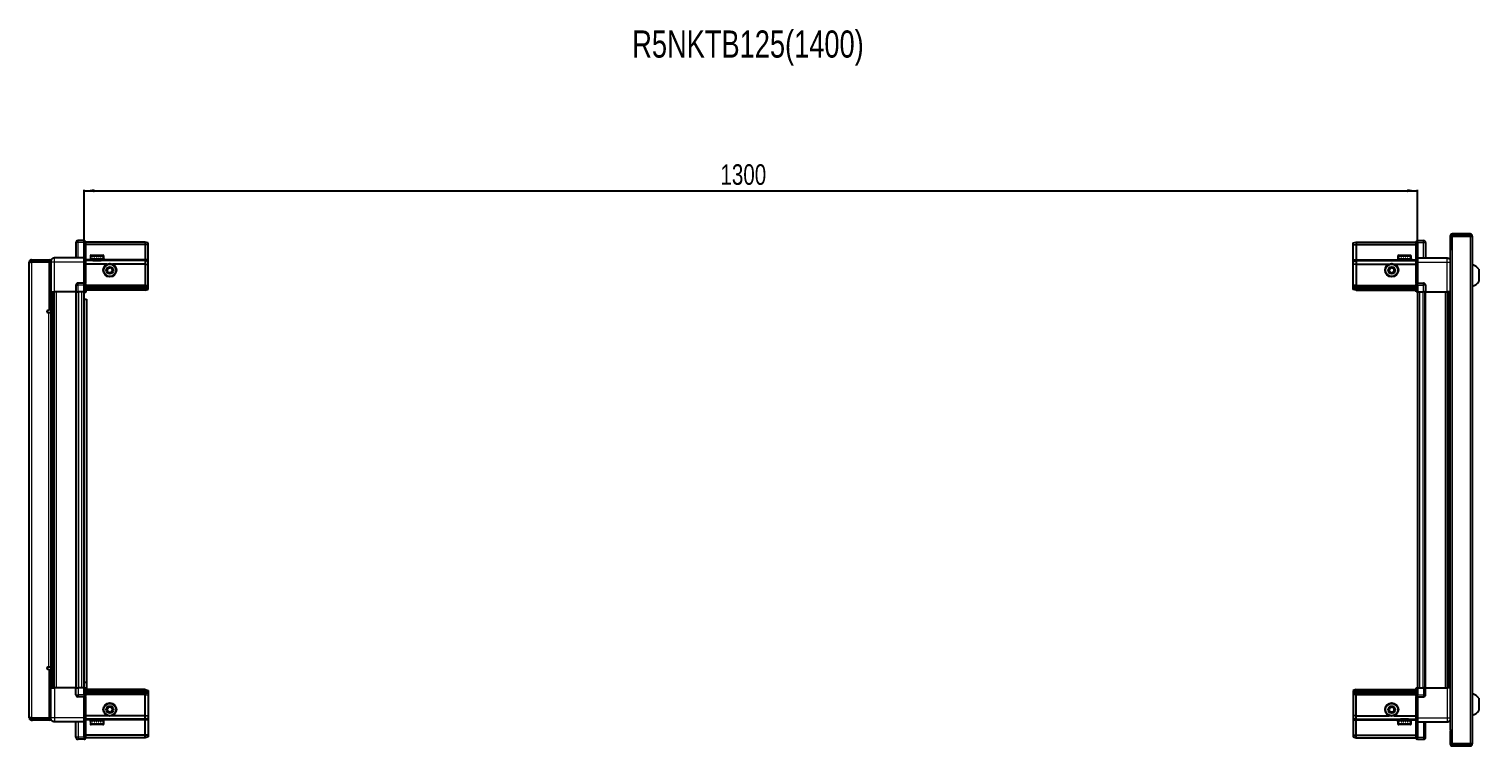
# Model space of a CAD drawing. Header units: millimetres. Extents: x 1315 to 5651, y -723 to 1625.
# Drawn here: x 2843 to 4257, y 927 to 1625 of the extents above; entities that cross this region are included whole.
import ezdxf

# ---------------------------------------------------------------- set-up
doc = ezdxf.new("R2010")
doc.units = ezdxf.units.MM
doc.layers.add('FORMAT', color=7, linetype='Continuous')
doc.styles.add('SLDTEXTSTYLE0', font='TXT', dxfattribs={"width": 0.75})
doc.dimstyles.new('SLDDIMSTYLE0', dxfattribs={"dimtxt": 20, "dimasz": 10, "dimexe": 0, "dimexo": 0.0625, "dimgap": 5, "dimtad": 2, "dimdec": 1, "dimrnd": 1e-09, "dimzin": 12, "dimdsep": 46, "dimtxsty": 'SLDTEXTSTYLE0', "dimsah": 1, "dimcen": 0.09, "dimadec": 0, "dimazin": 3, "dimtfac": 1, "dimtofl": 0, "dimtmove": 0, "dimatfit": 3, "dimfxl": 0, "dimfrac": 2, "dimtolj": 1, "dimtzin": 12, "dimarcsym": 0})

# ---------------------------------------------------------------- blocks, each defined once
blk = doc.blocks.new('_D_5')
at = {"layer": 'FORMAT'}
for p, q in [((2897, 1369.3), (2897, 1468.8)), ((2897, 1467.8), (4197, 1467.8)), ((4197, 1369.3), (4197, 1468.8))]:
    blk.add_line(p, q, dxfattribs=at)
for points in [[(2897, 1467.8), (2907, 1466.3), (2907, 1469.4)], [(4197, 1467.8), (4187, 1469.4), (4187, 1466.3)]]:
    blk.add_solid(points, dxfattribs=at)
at = {"layer": 'FORMAT', "insert": (3517.4, 1493.6), "char_height": 20, "attachment_point": 1, "style": 'SLDTEXTSTYLE0'}
blk.add_mtext('1300', dxfattribs=at)

msp = doc.modelspace()

# ---------------------------------------------------------------- linework, layer by layer
at = {"color": 7, "linetype": 'Continuous', "lineweight": 25}
for p, q in [((2889.13, 1417.32), (2889.13, 1402.32)), ((2897.13, 1419.32), (2891.13, 1419.32)), ((2897.13, 1419.32), (2897.46, 1419.32)), ((2897.13, 1419.32), (2897.13, 1417.32)), ((2897.13, 1402.52), (2897.13, 1417.32)), ((2897.13, 1402.52), (2897.13, 1417.32)), ((2898.33, 1418.82), (2897.46, 1419.32)), ((2898.33, 1417.32), (2898.33, 1418.82)), ((2956.63, 1417.82), (2898.33, 1417.82)), ((2898.33, 1417.32), (2898.33, 1402.52)), ((2956.63, 1415.32), (2898.33, 1415.32)), ((2956.63, 1417.82), (2956.63, 1415.32)), ((2959.63, 1417.02), (2956.63, 1417.82)), ((2956.63, 1415.32), (2956.63, 1400.82)), ((2959.63, 1415.17), (2956.63, 1415.32)), ((2959.63, 1415.17), (2959.63, 1417.02)), ((2959.63, 1400.82), (2959.63, 1415.17)), ((4134.33, 1417.02), (4137.33, 1417.82)), ((4134.33, 1415.17), (4134.33, 1417.02)), ((4134.33, 1415.17), (4137.33, 1415.32)), ((4134.33, 1400.82), (4134.33, 1415.17)), ((4137.33, 1417.82), (4137.33, 1415.32)), ((4137.33, 1417.82), (4195.63, 1417.82)), ((4137.33, 1415.32), (4137.33, 1400.82)), ((4137.33, 1415.32), (4195.63, 1415.32)), ((4196.49, 1419.32), (4195.63, 1418.82)), ((4196.49, 1419.32), (4195.63, 1418.82)), ((4195.63, 1418.82), (4195.63, 1417.32)), ((4195.63, 1402.52), (4195.63, 1417.32)), ((4196.83, 1419.32), (4196.49, 1419.32)), ((4196.83, 1419.32), (4196.49, 1419.32)), ((4196.83, 1417.32), (4196.83, 1419.32)), ((4196.83, 1419.32), (4196.83, 1419.32)), ((4196.83, 1419.32), (4202.83, 1419.32)), ((4196.83, 1417.32), (4196.83, 1402.52)), ((4204.83, 1417.32), (4204.83, 1402.32)), ((4228.83, 1423.72), (4228.83, 1411.32)), ((4230.33, 1423.72), (4230.33, 1411.32)), ((4230.83, 1410.82), (4230.83, 1423.72)), ((4230.83, 1423.72), (4248.23, 1423.72)), ((4248.23, 1425.82), (4230.93, 1425.82)), ((4248.23, 1424.32), (4230.93, 1424.32)), ((4248.23, 1424.32), (4248.23, 1425.82)), ((4248.23, 1423.72), (4250.33, 1423.72)), ((4250.33, 1423.72), (4250.33, 928.92)), ((2845.73, 1399.07), (2845.73, 1400.57)), ((2845.73, 1400.57), (2846.63, 1400.57)), ((2846.63, 1400.57), (2863.13, 1400.57)), ((2846.63, 1399.07), (2846.63, 1400.57)), ((2863.13, 1399.07), (2863.13, 1400.57)), ((2897.13, 1402.32), (2868.13, 1402.32)), ((2897.13, 1402.32), (2897.13, 1402.52)), ((2897.13, 1402.32), (2898.33, 1402.32)), ((2897.13, 1398.32), (2897.13, 1402.32)), ((2898.33, 1402.52), (2898.33, 1402.32)), ((2898.33, 1402.32), (2898.33, 1398.32)), ((2956.63, 1399.82), (2898.33, 1399.82)), ((2903.13, 1404.22), (2903.13, 1401.82)), ((2903.13, 1401.82), (2903.13, 1401.32)), ((2903.13, 1401.32), (2903.26, 1401.32)), ((2903.45, 1401.82), (2903.26, 1401.82)), ((2903.26, 1401.82), (2903.26, 1401.32)), ((2903.26, 1401.32), (2903.45, 1401.32)), ((2903.45, 1401.82), (2903.45, 1401.32)), ((2903.45, 1401.32), (2903.98, 1401.32)), ((2903.93, 1405.02), (2911.09, 1405.02)), ((2904.38, 1401.82), (2903.98, 1401.82)), ((2903.98, 1401.82), (2903.98, 1401.32)), ((2903.98, 1401.32), (2904.38, 1401.32)), ((2904.38, 1401.82), (2904.38, 1401.32)), ((2904.38, 1401.32), (2905.25, 1401.32)), ((2905.23, 1401.32), (2905.23, 1401.22)), ((2905.23, 1401.22), (2914.03, 1401.22)), ((2905.82, 1401.82), (2905.25, 1401.82)), ((2905.25, 1401.82), (2905.25, 1401.32)), ((2905.25, 1401.32), (2905.82, 1401.32)), ((2905.63, 1400.82), (2906.32, 1400.34)), ((2905.63, 1400.82), (2910.66, 1400.82)), ((2906.32, 1400.34), (2905.63, 1399.86)), ((2905.63, 1399.86), (2905.63, 1399.82)), ((2905.63, 1399.86), (2910.66, 1399.86)), ((2905.82, 1401.82), (2905.82, 1401.32)), ((2905.82, 1401.32), (2906.95, 1401.32)), ((2906.32, 1400.34), (2910.48, 1400.34)), ((2907.64, 1401.82), (2906.95, 1401.82)), ((2906.95, 1401.82), (2906.95, 1401.32)), ((2906.95, 1401.32), (2907.64, 1401.32)), ((2907.64, 1401.82), (2907.64, 1401.32)), ((2907.64, 1401.32), (2908.91, 1401.32)), ((2909.65, 1401.82), (2908.91, 1401.82)), ((2908.91, 1401.82), (2908.91, 1401.32)), ((2908.91, 1401.32), (2909.14, 1401.32)), ((2909.14, 1401.82), (2909.14, 1401.32)), ((2909.64, 1401.82), (2909.64, 1401.32)), ((2909.64, 1401.32), (2909.65, 1401.32)), ((2909.65, 1401.82), (2909.65, 1401.32)), ((2909.65, 1401.32), (2910.94, 1401.32)), ((2910.48, 1400.34), (2912.94, 1400.34)), ((2910.66, 1400.82), (2913.63, 1400.82)), ((2910.66, 1399.86), (2913.63, 1399.86)), ((2911.65, 1401.82), (2910.94, 1401.82)), ((2910.94, 1401.82), (2910.94, 1401.32)), ((2911, 1401.82), (2911, 1401.32)), ((2911, 1401.32), (2911.65, 1401.32)), ((2911.09, 1405.02), (2915.33, 1405.02)), ((2911.65, 1401.82), (2911.65, 1401.32)), ((2911.65, 1401.32), (2912.84, 1401.32)), ((2913.46, 1401.82), (2912.84, 1401.82)), ((2912.84, 1401.82), (2912.84, 1401.32)), ((2912.84, 1401.32), (2913.46, 1401.32)), ((2912.94, 1400.34), (2913.63, 1400.82)), ((2913.63, 1399.86), (2912.94, 1400.34)), ((2913.46, 1401.82), (2913.46, 1401.32)), ((2913.46, 1401.32), (2914.43, 1401.32)), ((2913.63, 1399.82), (2913.63, 1399.86)), ((2914.03, 1401.22), (2914.03, 1401.32)), ((2914.9, 1401.82), (2914.43, 1401.82)), ((2914.43, 1401.82), (2914.43, 1401.32)), ((2914.43, 1401.32), (2914.9, 1401.32)), ((2914.9, 1401.82), (2914.9, 1401.32)), ((2914.9, 1401.32), (2915.55, 1401.32)), ((2915.82, 1401.82), (2915.55, 1401.82)), ((2915.55, 1401.82), (2915.55, 1401.32)), ((2915.55, 1401.32), (2915.82, 1401.32)), ((2915.82, 1401.82), (2915.82, 1401.32)), ((2915.82, 1401.32), (2916.09, 1401.32)), ((2916.13, 1401.82), (2916.09, 1401.82)), ((2916.09, 1401.82), (2916.09, 1401.32)), ((2916.09, 1401.32), (2916.13, 1401.32)), ((2916.13, 1401.82), (2916.13, 1404.22)), ((2916.13, 1401.82), (2916.13, 1401.32)), ((2956.63, 1400.82), (2956.63, 1399.82)), ((2956.63, 1399.82), (2956.63, 1396.32)), ((2959.63, 1399.02), (2956.63, 1399.82)), ((2959.63, 1399.02), (2959.63, 1400.82)), ((4134.33, 1399.02), (4134.33, 1400.82)), ((4134.33, 1399.02), (4137.33, 1399.82)), ((4137.33, 1400.82), (4137.33, 1399.82)), ((4137.33, 1399.82), (4137.33, 1396.32)), ((4137.33, 1399.82), (4195.63, 1399.82)), ((4177.83, 1404.22), (4177.83, 1401.32)), ((4177.83, 1401.32), (4177.86, 1401.32)), ((4177.98, 1401.82), (4177.86, 1401.82)), ((4177.86, 1401.82), (4177.86, 1401.32)), ((4177.86, 1401.32), (4177.98, 1401.32)), ((4177.98, 1401.82), (4177.98, 1401.32)), ((4177.98, 1401.32), (4178.39, 1401.32)), ((4178.73, 1401.82), (4178.39, 1401.82)), ((4178.39, 1401.82), (4178.39, 1401.32)), ((4178.39, 1401.32), (4178.73, 1401.32)), ((4178.63, 1405.02), (4190.03, 1405.02)), ((4178.73, 1401.82), (4178.73, 1401.32)), ((4178.73, 1401.32), (4179.51, 1401.32)), ((4180.03, 1401.82), (4179.51, 1401.82)), ((4179.51, 1401.82), (4179.51, 1401.32)), ((4179.51, 1401.32), (4180.03, 1401.32)), ((4179.93, 1401.32), (4179.93, 1401.22)), ((4179.93, 1401.22), (4188.73, 1401.22)), ((4180.03, 1401.82), (4180.03, 1401.32)), ((4180.03, 1401.32), (4181.09, 1401.32)), ((4180.33, 1400.82), (4181.02, 1400.34)), ((4180.33, 1400.82), (4188.33, 1400.82)), ((4181.02, 1400.34), (4180.33, 1399.86)), ((4180.33, 1399.86), (4180.33, 1399.82)), ((4180.33, 1399.86), (4188.33, 1399.86)), ((4181.02, 1400.34), (4187.64, 1400.34)), ((4181.75, 1401.82), (4181.09, 1401.82)), ((4181.09, 1401.82), (4181.09, 1401.32)), ((4181.09, 1401.32), (4181.75, 1401.32)), ((4181.75, 1401.82), (4181.75, 1401.32)), ((4181.75, 1401.32), (4182.99, 1401.32)), ((4183.72, 1401.82), (4182.99, 1401.82)), ((4182.99, 1401.82), (4182.99, 1401.32)), ((4182.99, 1401.32), (4183.42, 1401.32)), ((4183.42, 1401.82), (4183.42, 1401.32)), ((4183.72, 1401.82), (4183.72, 1401.32)), ((4183.72, 1401.32), (4185.02, 1401.32)), ((4185.75, 1401.82), (4185.02, 1401.82)), ((4185.02, 1401.82), (4185.02, 1401.32)), ((4185.29, 1401.82), (4185.29, 1401.32)), ((4185.29, 1401.32), (4185.75, 1401.32)), ((4185.75, 1401.82), (4185.75, 1401.32)), ((4185.75, 1401.32), (4186.98, 1401.32)), ((4187.64, 1401.82), (4186.98, 1401.82)), ((4186.98, 1401.82), (4186.98, 1401.32)), ((4186.98, 1401.32), (4187.64, 1401.32)), ((4187.64, 1401.82), (4187.64, 1401.32)), ((4187.64, 1401.32), (4188.69, 1401.32)), ((4187.64, 1400.34), (4188.33, 1400.82)), ((4188.33, 1399.86), (4187.64, 1400.34)), ((4188.33, 1399.82), (4188.33, 1399.86)), ((4189.21, 1401.82), (4188.69, 1401.82)), ((4188.69, 1401.82), (4188.69, 1401.32)), ((4188.69, 1401.32), (4189.21, 1401.32)), ((4188.73, 1401.22), (4188.73, 1401.32)), ((4189.21, 1401.82), (4189.21, 1401.32)), ((4189.21, 1401.32), (4189.96, 1401.32)), ((4190.29, 1401.82), (4189.96, 1401.82)), ((4189.96, 1401.82), (4189.96, 1401.32)), ((4189.96, 1401.32), (4190.29, 1401.32)), ((4190.29, 1401.82), (4190.29, 1401.32)), ((4190.29, 1401.32), (4190.69, 1401.32)), ((4190.8, 1401.82), (4190.69, 1401.82)), ((4190.69, 1401.82), (4190.69, 1401.32)), ((4190.69, 1401.32), (4190.8, 1401.32)), ((4190.8, 1401.82), (4190.8, 1401.32)), ((4190.8, 1401.32), (4190.83, 1401.32)), ((4190.83, 1401.32), (4190.83, 1404.22)), ((4195.63, 1402.32), (4195.63, 1402.52)), ((4196.83, 1402.32), (4195.63, 1402.32)), ((4195.63, 1398.32), (4195.63, 1402.32)), ((4196.83, 1402.52), (4196.83, 1402.32)), ((4196.83, 1402.32), (4196.83, 1398.32)), ((4196.83, 1402.32), (4225.83, 1402.32)), ((4228.73, 1410.82), (4228.73, 941.82)), ((4228.73, 1410.82), (4230.83, 1410.82)), ((4228.83, 1411.32), (4230.33, 1411.32)), ((2843.63, 1393.96), (2843.33, 1393.96)), ((2843.33, 1382.39), (2843.33, 1393.96)), ((2845.13, 1398.47), (2843.63, 1398.47)), ((2843.63, 1397.97), (2843.63, 1398.47)), ((2843.63, 954.67), (2843.63, 1397.97)), ((2845.73, 1399.07), (2846.63, 1399.07)), ((2845.73, 1398.57), (2863.13, 1398.57)), ((2846.63, 1399.07), (2863.13, 1399.07)), ((2864.63, 1398.57), (2863.13, 1398.57)), ((2863.13, 1398.57), (2863.13, 1351.07)), ((2864.63, 1398.32), (2864.63, 1369.32)), ((2897.13, 1378.02), (2897.13, 1398.32)), ((2898.33, 1398.32), (2898.33, 1378.02)), ((2919.63, 1396.32), (2898.33, 1396.32)), ((2956.63, 1396.32), (2924.63, 1396.32)), ((2956.63, 1396.32), (2956.63, 1375.82)), ((2956.63, 1396.32), (2959.63, 1395.99)), ((2959.63, 1395.99), (2959.63, 1399.02)), ((2959.63, 1375.82), (2959.63, 1395.99)), ((4134.33, 1395.99), (4134.33, 1399.02)), ((4137.33, 1396.32), (4134.33, 1395.99)), ((4134.33, 1375.82), (4134.33, 1395.99)), ((4137.33, 1396.32), (4137.33, 1375.82)), ((4137.33, 1396.32), (4169.33, 1396.32)), ((4174.33, 1396.32), (4195.63, 1396.32)), ((4195.63, 1378.02), (4195.63, 1398.32)), ((4196.83, 1398.32), (4196.83, 1378.02)), ((4256.93, 1379.32), (4256.93, 1391.32)), ((2843.33, 1382.39), (2843.63, 1382.39)), ((2863.13, 1372.07), (2864.63, 1372.07)), ((2889.13, 1375.82), (2889.13, 1369.32)), ((2897.13, 1377.82), (2891.13, 1377.82)), ((2897.13, 1377.82), (2897.13, 1378.02)), ((2897.13, 1377.82), (2897.13, 1375.82)), ((2897.13, 1377.82), (2898.33, 1377.82)), ((2897.13, 1369.32), (2897.13, 1375.82)), ((2897.13, 1369.32), (2897.13, 1375.82)), ((2897.46, 1369.32), (2897.46, 1375.82)), ((2898.33, 1378.02), (2898.33, 1377.82)), ((2898.33, 1377.15), (2898.33, 1377.82)), ((2898.33, 1377.15), (2898.33, 1369.32)), ((2956.63, 1374.82), (2898.33, 1374.82)), ((2956.63, 1373.82), (2898.33, 1373.82)), ((2956.63, 1372.32), (2898.33, 1372.32)), ((2956.63, 1375.82), (2956.63, 1374.82)), ((2956.63, 1374.82), (2956.63, 1373.82)), ((2956.63, 1374.82), (2959.63, 1374.02)), ((2956.63, 1373.82), (2956.63, 1372.32)), ((2956.63, 1373.82), (2959.63, 1373.28)), ((2956.63, 1372.32), (2959.63, 1372.78)), ((2956.63, 1372.32), (2956.63, 1370.82)), ((2956.63, 1370.82), (2959.63, 1371.63)), ((2959.63, 1374.02), (2959.63, 1375.82)), ((2959.63, 1373.28), (2959.63, 1374.02)), ((2959.63, 1372.78), (2959.63, 1373.28)), ((2959.63, 1371.63), (2959.63, 1372.78)), ((4134.33, 1374.02), (4134.33, 1375.82)), ((4137.33, 1374.82), (4134.33, 1374.02)), ((4134.33, 1373.28), (4134.33, 1374.02)), ((4137.33, 1373.82), (4134.33, 1373.28)), ((4134.33, 1372.78), (4134.33, 1373.28)), ((4134.33, 1371.63), (4134.33, 1372.78)), ((4137.33, 1372.32), (4134.33, 1372.78)), ((4137.33, 1370.82), (4134.33, 1371.63)), ((4137.33, 1375.82), (4137.33, 1374.82)), ((4137.33, 1374.82), (4137.33, 1373.82)), ((4137.33, 1374.82), (4195.63, 1374.82)), ((4137.33, 1373.82), (4195.63, 1373.82)), ((4137.33, 1373.82), (4137.33, 1372.32)), ((4137.33, 1372.32), (4195.63, 1372.32)), ((4137.33, 1372.32), (4137.33, 1370.82)), ((4195.63, 1377.82), (4195.63, 1378.02)), ((4196.83, 1377.82), (4195.63, 1377.82)), ((4195.63, 1377.82), (4195.63, 1377.15)), ((4195.63, 1369.32), (4195.63, 1377.15)), ((4196.49, 1375.82), (4196.49, 1369.32)), ((4196.83, 1378.02), (4196.83, 1377.82)), ((4196.83, 1375.82), (4196.83, 1377.82)), ((4196.83, 1377.82), (4202.83, 1377.82)), ((4196.83, 1375.82), (4196.83, 1377.82)), ((4196.83, 1375.82), (4196.83, 1369.32)), ((4204.83, 1375.82), (4204.83, 1369.32)), ((2864.63, 1369.32), (2863.13, 1369.32)), ((2865.28, 983.32), (2865.28, 1369.32)), ((2867.07, 1369.32), (2867.07, 983.32)), ((2867.1, 1369.32), (2867.1, 983.32)), ((2889.13, 1369.32), (2868.13, 1369.32)), ((2889.13, 1369.32), (2891.13, 1369.32)), ((2889.78, 983.32), (2889.78, 1369.32)), ((2897.13, 1369.32), (2891.13, 1369.32)), ((2896.98, 983.32), (2896.98, 1369.32)), ((2896.98, 1362.32), (2899.48, 1362.32)), ((2897.13, 1369.32), (2897.46, 1369.32)), ((2897.13, 1369.32), (2897.13, 1369.32)), ((2898.33, 1369.32), (2897.46, 1369.32)), ((2897.46, 1369.32), (2897.46, 1369.32)), ((2956.63, 1370.82), (2898.33, 1370.82)), ((2899.48, 1362.32), (2899.48, 988.82)), ((4137.33, 1370.82), (4195.63, 1370.82)), ((4196.49, 1369.32), (4195.63, 1369.32)), ((4196.83, 1369.32), (4196.49, 1369.32)), ((4196.83, 1369.32), (4202.83, 1369.32)), ((4196.98, 1369.32), (4196.98, 983.32)), ((4204.83, 1369.32), (4202.83, 1369.32)), ((4204.18, 1369.32), (4204.18, 983.32)), ((4204.83, 1369.32), (4225.83, 1369.32)), ((4226.85, 983.32), (4226.85, 1369.32)), ((4226.88, 983.32), (4226.88, 1369.32)), ((4228.68, 1369.32), (4228.68, 983.32)), ((2863.13, 1351.07), (2861.78, 1351.07)), ((2861.78, 1349.07), (2862.53, 1349.07)), ((2862.53, 1349.07), (2864.63, 1349.07)), ((2864.63, 1349.07), (2864.63, 1003.57)), ((2862.53, 1003.57), (2861.78, 1003.57)), ((2861.78, 1001.57), (2863.13, 1001.57)), ((2864.63, 1003.57), (2862.53, 1003.57)), ((2863.13, 1001.57), (2863.13, 954.07)), ((2864.63, 983.32), (2863.13, 983.32)), ((2864.63, 980.57), (2863.13, 980.57)), ((2864.63, 954.32), (2864.63, 983.32)), ((2889.13, 983.32), (2868.13, 983.32)), ((2889.13, 976.82), (2889.13, 983.32)), ((2889.13, 983.32), (2891.13, 983.32)), ((2897.13, 983.32), (2891.13, 983.32)), ((2899.48, 988.82), (2896.98, 988.82)), ((2897.13, 976.82), (2897.13, 983.32)), ((2897.13, 983.32), (2897.46, 983.32)), ((2897.13, 976.82), (2897.13, 974.82)), ((2897.13, 976.82), (2897.13, 974.82)), ((2897.46, 976.82), (2897.46, 983.32)), ((2897.46, 983.32), (2898.33, 983.32)), ((2898.33, 983.32), (2898.33, 975.5)), ((2956.63, 981.82), (2898.33, 981.82)), ((2956.63, 980.32), (2898.33, 980.32)), ((2956.63, 978.82), (2898.33, 978.82)), ((2956.63, 977.82), (2898.33, 977.82)), ((2898.33, 974.82), (2898.33, 975.5)), ((2899.48, 988.82), (2899.48, 981.82)), ((2956.63, 980.32), (2956.63, 981.82)), ((2956.63, 981.82), (2959.63, 981.02)), ((2956.63, 978.82), (2956.63, 980.32)), ((2956.63, 980.32), (2959.63, 979.87)), ((2956.63, 978.82), (2959.63, 979.37)), ((2956.63, 977.82), (2956.63, 978.82)), ((2956.63, 977.82), (2959.63, 978.63)), ((2956.63, 976.82), (2956.63, 977.82)), ((2956.63, 956.32), (2956.63, 976.82)), ((2959.63, 981.02), (2959.63, 979.87)), ((2959.63, 979.87), (2959.63, 979.37)), ((2959.63, 979.37), (2959.63, 978.63)), ((2959.63, 978.63), (2959.63, 976.82)), ((2959.63, 976.82), (2959.63, 956.66)), ((4137.33, 981.82), (4134.33, 981.02)), ((4134.33, 981.02), (4134.33, 979.87)), ((4137.33, 980.32), (4134.33, 979.87)), ((4134.33, 979.87), (4134.33, 979.37)), ((4137.33, 978.82), (4134.33, 979.37)), ((4134.33, 979.37), (4134.33, 978.63)), ((4137.33, 977.82), (4134.33, 978.63)), ((4134.33, 978.63), (4134.33, 976.82)), ((4134.33, 976.82), (4134.33, 956.66)), ((4137.33, 980.32), (4137.33, 981.82)), ((4137.33, 981.82), (4195.63, 981.82)), ((4137.33, 978.82), (4137.33, 980.32)), ((4137.33, 980.32), (4195.63, 980.32)), ((4137.33, 978.82), (4195.63, 978.82)), ((4137.33, 977.82), (4137.33, 978.82)), ((4137.33, 977.82), (4195.63, 977.82)), ((4137.33, 976.82), (4137.33, 977.82)), ((4137.33, 956.32), (4137.33, 976.82)), ((4195.63, 975.5), (4195.63, 983.32)), ((4195.63, 983.32), (4196.49, 983.32)), ((4195.63, 975.5), (4195.63, 974.82)), ((4196.49, 983.32), (4196.49, 983.32)), ((4196.49, 983.32), (4196.49, 976.82)), ((4196.83, 983.32), (4196.49, 983.32)), ((4196.83, 983.32), (4196.83, 983.32)), ((4196.83, 983.32), (4196.83, 976.82)), ((4196.83, 983.32), (4202.83, 983.32)), ((4196.83, 983.32), (4196.83, 976.82)), ((4196.83, 974.82), (4196.83, 976.82)), ((4204.83, 983.32), (4202.83, 983.32)), ((4204.83, 976.82), (4204.83, 983.32)), ((4204.83, 983.32), (4225.83, 983.32)), ((2843.63, 970.26), (2843.33, 970.26)), ((2843.33, 960.58), (2843.33, 970.26)), ((2897.13, 974.82), (2891.13, 974.82)), ((2897.13, 974.82), (2898.33, 974.82)), ((2897.13, 974.62), (2897.13, 974.82)), ((2897.13, 954.32), (2897.13, 974.62)), ((2898.33, 974.82), (2898.33, 974.62)), ((2898.33, 974.62), (2898.33, 954.32)), ((4196.83, 974.82), (4195.63, 974.82)), ((4195.63, 974.62), (4195.63, 974.82)), ((4195.63, 954.32), (4195.63, 974.62)), ((4196.83, 974.82), (4196.83, 974.62)), ((4196.83, 974.82), (4202.83, 974.82)), ((4196.83, 974.62), (4196.83, 954.32)), ((4256.93, 961.32), (4256.93, 973.32)), ((2843.33, 958.69), (2843.33, 960.58)), ((2843.33, 958.69), (2843.63, 958.69)), ((2843.63, 954.17), (2843.63, 954.67)), ((2845.13, 954.17), (2843.63, 954.17)), ((2863.13, 954.07), (2845.73, 954.07)), ((2845.73, 953.57), (2845.73, 952.07)), ((2845.73, 953.57), (2846.63, 953.57)), ((2845.73, 952.07), (2846.63, 952.07)), ((2863.13, 953.57), (2846.63, 953.57)), ((2846.63, 953.57), (2846.63, 952.07)), ((2863.13, 952.07), (2846.63, 952.07)), ((2863.13, 954.07), (2864.63, 954.07)), ((2863.13, 953.57), (2863.13, 952.07)), ((2897.13, 950.32), (2868.13, 950.32)), ((2889.13, 935.32), (2889.13, 950.32)), ((2897.13, 950.32), (2897.13, 954.32)), ((2897.13, 950.32), (2898.33, 950.32)), ((2897.13, 950.12), (2897.13, 950.32)), ((2897.13, 935.32), (2897.13, 950.12)), ((2919.63, 956.32), (2898.33, 956.32)), ((2898.33, 954.32), (2898.33, 950.32)), ((2956.63, 952.82), (2898.33, 952.82)), ((2898.33, 950.32), (2898.33, 950.12)), ((2898.33, 950.12), (2898.33, 935.32)), ((2903.13, 951.32), (2903.13, 948.42)), ((2903.22, 951.32), (2903.13, 951.32)), ((2903.22, 950.82), (2903.22, 951.32)), ((2903.39, 951.32), (2903.22, 951.32)), ((2903.22, 950.82), (2903.39, 950.82)), ((2903.39, 950.82), (2903.39, 951.32)), ((2903.88, 951.32), (2903.39, 951.32)), ((2903.88, 950.82), (2903.88, 951.32)), ((2904.26, 951.32), (2903.88, 951.32)), ((2903.88, 950.82), (2904.26, 950.82)), ((2904.08, 947.62), (2903.93, 947.62)), ((2915.33, 947.62), (2904.08, 947.62)), ((2904.26, 950.82), (2904.26, 951.32)), ((2905.1, 951.32), (2904.26, 951.32)), ((2905.1, 950.82), (2905.1, 951.32)), ((2905.66, 951.32), (2905.1, 951.32)), ((2905.1, 950.82), (2905.66, 950.82)), ((2905.23, 951.42), (2905.23, 951.32)), ((2910.62, 951.42), (2905.23, 951.42)), ((2905.63, 952.82), (2905.63, 952.79)), ((2905.63, 952.79), (2906.32, 952.31)), ((2905.73, 952.79), (2905.63, 952.79)), ((2906.32, 952.31), (2905.63, 951.82)), ((2905.73, 951.82), (2905.63, 951.82)), ((2905.66, 950.82), (2905.66, 951.32)), ((2906.76, 951.32), (2905.66, 951.32)), ((2913.63, 952.79), (2905.73, 952.79)), ((2913.63, 951.82), (2905.73, 951.82)), ((2906.4, 952.31), (2906.32, 952.31)), ((2912.94, 952.31), (2906.4, 952.31)), ((2906.76, 950.82), (2906.76, 951.32)), ((2907.44, 951.32), (2906.76, 951.32)), ((2906.76, 950.82), (2907.44, 950.82)), ((2907.44, 950.82), (2907.44, 951.32)), ((2908.71, 951.32), (2907.44, 951.32)), ((2908.71, 950.82), (2908.71, 951.32)), ((2909, 951.32), (2908.71, 951.32)), ((2908.71, 950.82), (2909.44, 950.82)), ((2909, 950.82), (2909, 951.32)), ((2909.44, 950.82), (2909.44, 951.32)), ((2910.74, 951.32), (2909.44, 951.32)), ((2914.03, 951.42), (2910.62, 951.42)), ((2910.74, 950.82), (2910.74, 951.32)), ((2910.74, 950.82), (2911.46, 950.82)), ((2910.87, 950.82), (2910.87, 951.32)), ((2911.46, 951.32), (2910.87, 951.32)), ((2911.46, 950.82), (2911.46, 951.32)), ((2912.66, 951.32), (2911.46, 951.32)), ((2912.66, 950.82), (2912.66, 951.32)), ((2913.3, 951.32), (2912.66, 951.32)), ((2912.66, 950.82), (2913.3, 950.82)), ((2912.94, 952.31), (2913.63, 952.79)), ((2913.63, 951.82), (2912.94, 952.31)), ((2913.3, 950.82), (2913.3, 951.32)), ((2914.29, 951.32), (2913.3, 951.32)), ((2913.63, 952.79), (2913.63, 952.82)), ((2914.03, 951.32), (2914.03, 951.42)), ((2914.29, 950.82), (2914.29, 951.32)), ((2914.77, 951.32), (2914.29, 951.32)), ((2914.29, 950.82), (2914.77, 950.82)), ((2914.77, 950.82), (2914.77, 951.32)), ((2915.46, 951.32), (2914.77, 951.32)), ((2915.46, 950.82), (2915.46, 951.32)), ((2915.75, 951.32), (2915.46, 951.32)), ((2915.46, 950.82), (2915.75, 950.82)), ((2915.75, 950.82), (2915.75, 951.32)), ((2916.06, 951.32), (2915.75, 951.32)), ((2916.06, 950.82), (2916.06, 951.32)), ((2916.12, 951.32), (2916.06, 951.32)), ((2916.06, 950.82), (2916.12, 950.82)), ((2916.12, 950.82), (2916.12, 951.32)), ((2916.13, 951.32), (2916.12, 951.32)), ((2916.13, 948.42), (2916.13, 951.32)), ((2956.63, 956.32), (2924.63, 956.32)), ((2956.63, 956.32), (2959.63, 956.66)), ((2956.63, 952.82), (2956.63, 956.32)), ((2959.63, 953.63), (2956.63, 952.82)), ((2956.63, 951.82), (2956.63, 952.82)), ((2956.63, 937.32), (2956.63, 951.82)), ((2959.63, 956.66), (2959.63, 953.63)), ((2959.63, 953.63), (2959.63, 951.82)), ((2959.63, 951.82), (2959.63, 937.48)), ((4137.33, 956.32), (4134.33, 956.66)), ((4134.33, 956.66), (4134.33, 953.63)), ((4134.33, 953.63), (4137.33, 952.82)), ((4134.33, 953.63), (4134.33, 951.82)), ((4134.33, 951.82), (4134.33, 937.48)), ((4137.33, 956.32), (4169.33, 956.32)), ((4137.33, 952.82), (4137.33, 956.32)), ((4137.33, 952.82), (4195.63, 952.82)), ((4137.33, 951.82), (4137.33, 952.82)), ((4137.33, 937.32), (4137.33, 951.82)), ((4174.33, 956.32), (4195.63, 956.32)), ((4177.83, 951.32), (4177.83, 948.42)), ((4177.85, 951.32), (4177.83, 951.32)), ((4177.85, 950.82), (4177.85, 951.32)), ((4177.94, 951.32), (4177.85, 951.32)), ((4177.85, 950.82), (4177.94, 950.82)), ((4177.94, 950.82), (4177.94, 951.32)), ((4178.32, 951.32), (4177.94, 951.32)), ((4178.32, 950.82), (4178.32, 951.32)), ((4178.63, 951.32), (4178.32, 951.32)), ((4178.32, 950.82), (4178.63, 950.82)), ((4178.63, 950.82), (4178.63, 951.32)), ((4179.37, 951.32), (4178.63, 951.32)), ((4190.03, 947.62), (4178.63, 947.62)), ((4179.37, 950.82), (4179.37, 951.32)), ((4179.88, 951.32), (4179.37, 951.32)), ((4179.37, 950.82), (4179.88, 950.82)), ((4179.88, 950.82), (4179.88, 951.32)), ((4180.92, 951.32), (4179.88, 951.32)), ((4179.93, 951.42), (4179.93, 951.32)), ((4188.73, 951.42), (4179.93, 951.42)), ((4180.33, 952.82), (4180.33, 952.79)), ((4180.33, 952.79), (4181.02, 952.31)), ((4188.33, 952.79), (4180.33, 952.79)), ((4181.02, 952.31), (4180.33, 951.82)), ((4188.33, 951.82), (4180.33, 951.82)), ((4180.92, 950.82), (4180.92, 951.32)), ((4181.57, 951.32), (4180.92, 951.32)), ((4180.92, 950.82), (4181.57, 950.82)), ((4187.64, 952.31), (4181.02, 952.31)), ((4181.57, 950.82), (4181.57, 951.32)), ((4182.79, 951.32), (4181.57, 951.32)), ((4182.79, 950.82), (4182.79, 951.32)), ((4183.29, 951.32), (4182.79, 951.32)), ((4182.79, 950.82), (4183.52, 950.82)), ((4183.29, 950.82), (4183.29, 951.32)), ((4183.52, 950.82), (4183.52, 951.32)), ((4184.82, 951.32), (4183.52, 951.32)), ((4184.82, 950.82), (4184.82, 951.32)), ((4184.82, 950.82), (4185.55, 950.82)), ((4185.16, 950.82), (4185.16, 951.32)), ((4185.55, 951.32), (4185.16, 951.32)), ((4185.55, 950.82), (4185.55, 951.32)), ((4186.8, 951.32), (4185.55, 951.32)), ((4186.8, 950.82), (4186.8, 951.32)), ((4187.46, 951.32), (4186.8, 951.32)), ((4186.8, 950.82), (4187.46, 950.82)), ((4187.46, 950.82), (4187.46, 951.32)), ((4188.54, 951.32), (4187.46, 951.32)), ((4187.64, 952.31), (4188.33, 952.79)), ((4188.33, 951.82), (4187.64, 952.31)), ((4188.33, 952.79), (4188.33, 952.82)), ((4188.54, 950.82), (4188.54, 951.32)), ((4189.07, 951.32), (4188.54, 951.32)), ((4188.54, 950.82), (4189.07, 950.82)), ((4188.73, 951.32), (4188.73, 951.42)), ((4189.07, 950.82), (4189.07, 951.32)), ((4189.86, 951.32), (4189.07, 951.32)), ((4189.86, 950.82), (4189.86, 951.32)), ((4190.21, 951.32), (4189.86, 951.32)), ((4189.86, 950.82), (4190.21, 950.82)), ((4190.21, 950.82), (4190.21, 951.32)), ((4190.64, 951.32), (4190.21, 951.32)), ((4190.64, 950.82), (4190.64, 951.32)), ((4190.78, 951.32), (4190.64, 951.32)), ((4190.64, 950.82), (4190.78, 950.82)), ((4190.78, 950.82), (4190.78, 951.32)), ((4190.83, 951.32), (4190.78, 951.32)), ((4190.83, 948.42), (4190.83, 951.32)), ((4195.63, 950.32), (4195.63, 954.32)), ((4196.83, 950.32), (4195.63, 950.32)), ((4195.63, 950.12), (4195.63, 950.32)), ((4195.63, 935.32), (4195.63, 950.12)), ((4196.83, 954.32), (4196.83, 950.32)), ((4196.83, 950.32), (4196.83, 950.12)), ((4196.83, 950.32), (4225.83, 950.32)), ((4196.83, 950.12), (4196.83, 935.32)), ((4196.83, 950.12), (4196.83, 935.32)), ((4204.83, 935.32), (4204.83, 950.32)), ((2897.13, 933.32), (2891.13, 933.32)), ((2897.13, 935.32), (2897.13, 933.32)), ((2897.13, 933.32), (2897.46, 933.32)), ((2897.13, 933.32), (2897.13, 933.32)), ((2897.13, 933.32), (2897.46, 933.32)), ((2897.46, 933.32), (2898.33, 933.82)), ((2897.46, 933.32), (2898.33, 933.82)), ((2956.63, 937.32), (2898.33, 937.32)), ((2898.33, 933.82), (2898.33, 935.32)), ((2956.63, 934.82), (2898.33, 934.82)), ((2959.63, 937.48), (2956.63, 937.32)), ((2956.63, 934.82), (2956.63, 937.32)), ((2959.63, 935.63), (2956.63, 934.82)), ((2959.63, 937.48), (2959.63, 935.63)), ((4134.33, 937.48), (4137.33, 937.32)), ((4134.33, 937.48), (4134.33, 935.63)), ((4134.33, 935.63), (4137.33, 934.82)), ((4137.33, 937.32), (4195.63, 937.32)), ((4137.33, 934.82), (4137.33, 937.32)), ((4137.33, 934.82), (4195.63, 934.82)), ((4195.63, 935.32), (4195.63, 933.82)), ((4195.63, 933.82), (4196.49, 933.32)), ((4196.83, 933.32), (4196.49, 933.32)), ((4196.83, 933.32), (4196.83, 935.32)), ((4196.83, 933.32), (4202.83, 933.32)), ((4230.83, 941.82), (4228.73, 941.82)), ((4228.83, 941.32), (4230.33, 941.32)), ((4228.83, 941.32), (4228.83, 928.92)), ((4230.33, 941.32), (4230.33, 928.92)), ((4230.83, 928.92), (4230.83, 941.82)), ((4248.23, 928.92), (4230.83, 928.92)), ((4230.93, 928.32), (4248.23, 928.32)), ((4230.93, 926.82), (4248.23, 926.82)), ((4250.33, 928.92), (4248.23, 928.92)), ((4248.23, 928.32), (4248.23, 926.82))]:
    msp.add_line(p, q, dxfattribs=at)
at = {"color": 8, "linetype": 'Continuous', "lineweight": 18}
for p, q in [((2891.13, 1417.32), (2889.13, 1417.32)), ((2891.13, 1417.32), (2891.13, 1419.32)), ((2891.13, 1402.32), (2891.13, 1417.32)), ((2897.13, 1417.32), (2891.13, 1417.32)), ((2897.13, 1417.32), (2898.33, 1417.32)), ((4196.83, 1417.32), (4195.63, 1417.32)), ((4196.83, 1417.32), (4202.83, 1417.32)), ((4202.83, 1417.32), (4202.83, 1419.32)), ((4202.83, 1402.32), (4202.83, 1417.32)), ((4202.83, 1417.32), (4204.83, 1417.32)), ((4230.33, 1423.72), (4228.83, 1423.72)), ((4230.93, 1424.32), (4230.93, 1425.82)), ((4248.23, 1423.72), (4248.23, 928.92)), ((2897.13, 1402.52), (2898.33, 1402.52)), ((2905.63, 1400.82), (2898.33, 1400.82)), ((2903.13, 1404.22), (2911.3, 1404.22)), ((2911.3, 1404.22), (2916.13, 1404.22)), ((2956.63, 1400.82), (2913.63, 1400.82)), ((2959.63, 1400.82), (2956.63, 1400.82)), ((4134.33, 1400.82), (4137.33, 1400.82)), ((4137.33, 1400.82), (4180.33, 1400.82)), ((4177.83, 1404.22), (4190.83, 1404.22)), ((4188.33, 1400.82), (4195.63, 1400.82)), ((4195.63, 1402.52), (4196.83, 1402.52)), ((4230.83, 1410.82), (4230.83, 941.82)), ((2845.73, 1398.57), (2845.73, 954.07)), ((2868.13, 1369.32), (2868.13, 1398.32)), ((2897.13, 1398.32), (2868.13, 1398.32)), ((2897.13, 1398.32), (2898.33, 1398.32)), ((4196.83, 1398.32), (4195.63, 1398.32)), ((4196.83, 1398.32), (4225.83, 1398.32)), ((4225.83, 1369.32), (4225.83, 1398.32)), ((2889.13, 1375.82), (2891.13, 1375.82)), ((2891.13, 1375.82), (2891.13, 1377.82)), ((2891.13, 1369.32), (2891.13, 1375.82)), ((2897.13, 1375.82), (2891.13, 1375.82)), ((2897.13, 1378.02), (2898.33, 1378.02)), ((2897.13, 1375.82), (2897.46, 1375.82)), ((2956.63, 1375.82), (2898.33, 1375.82)), ((2956.63, 1375.82), (2959.63, 1375.82)), ((4137.33, 1375.82), (4134.33, 1375.82)), ((4137.33, 1375.82), (4195.63, 1375.82)), ((4195.63, 1378.02), (4196.83, 1378.02)), ((4196.83, 1375.82), (4196.49, 1375.82)), ((4196.83, 1375.82), (4202.83, 1375.82)), ((4202.83, 1375.82), (4202.83, 1377.82)), ((4204.83, 1375.82), (4202.83, 1375.82)), ((4202.83, 1369.32), (4202.83, 1375.82)), ((2864.63, 1349.07), (2864.63, 1369.32)), ((2865.86, 1369.32), (2865.86, 983.32)), ((2868.31, 983.32), (2868.31, 1369.32)), ((2869.72, 1369.32), (2869.72, 983.32)), ((2889.13, 983.32), (2889.13, 1369.32)), ((2891.78, 983.32), (2891.78, 1369.32)), ((2894.98, 983.32), (2894.98, 1369.32)), ((2897.13, 1369.32), (2897.46, 1369.32)), ((4198.98, 1369.32), (4198.98, 983.32)), ((4202.18, 1369.32), (4202.18, 983.32)), ((4204.83, 1369.32), (4204.83, 983.32)), ((4224.23, 983.32), (4224.23, 1369.32)), ((4225.64, 1369.32), (4225.64, 983.32)), ((4228.09, 983.32), (4228.09, 1369.32)), ((2862.53, 1003.57), (2862.53, 1349.07)), ((2864.63, 983.32), (2864.63, 1003.57)), ((2868.13, 983.32), (2868.13, 954.32)), ((2889.13, 976.82), (2891.13, 976.82)), ((2891.13, 983.32), (2891.13, 976.82)), ((2891.13, 976.82), (2891.13, 974.82)), ((2897.13, 976.82), (2891.13, 976.82)), ((2897.13, 976.82), (2897.46, 976.82)), ((2956.63, 976.82), (2898.33, 976.82)), ((2956.63, 976.82), (2959.63, 976.82)), ((4137.33, 976.82), (4134.33, 976.82)), ((4137.33, 976.82), (4195.63, 976.82)), ((4196.83, 983.32), (4196.49, 983.32)), ((4196.83, 976.82), (4196.49, 976.82)), ((4196.83, 976.82), (4202.83, 976.82)), ((4202.83, 983.32), (4202.83, 976.82)), ((4202.83, 976.82), (4202.83, 974.82)), ((4204.83, 976.82), (4202.83, 976.82)), ((4225.83, 983.32), (4225.83, 954.32)), ((2898.33, 974.62), (2897.13, 974.62)), ((4196.83, 974.62), (4195.63, 974.62)), ((2897.13, 954.32), (2868.13, 954.32)), ((2891.13, 950.32), (2891.13, 935.32)), ((2897.13, 954.32), (2898.33, 954.32)), ((2898.33, 950.12), (2897.13, 950.12)), ((2905.63, 951.82), (2898.33, 951.82)), ((2903.3, 948.42), (2903.13, 948.42)), ((2916.13, 948.42), (2903.3, 948.42)), ((2956.63, 951.82), (2913.63, 951.82)), ((2959.63, 951.82), (2956.63, 951.82)), ((4134.33, 951.82), (4137.33, 951.82)), ((4137.33, 951.82), (4180.33, 951.82)), ((4190.83, 948.42), (4177.83, 948.42)), ((4188.33, 951.82), (4195.63, 951.82)), ((4196.83, 954.32), (4195.63, 954.32)), ((4196.83, 950.12), (4195.63, 950.12)), ((4196.83, 954.32), (4225.83, 954.32)), ((4202.83, 950.32), (4202.83, 935.32)), ((2891.13, 935.32), (2889.13, 935.32)), ((2897.13, 935.32), (2891.13, 935.32)), ((2891.13, 935.32), (2891.13, 933.32)), ((2897.13, 935.32), (2898.33, 935.32)), ((4196.83, 935.32), (4195.63, 935.32)), ((4196.83, 935.32), (4202.83, 935.32)), ((4202.83, 935.32), (4204.83, 935.32)), ((4202.83, 935.32), (4202.83, 933.32)), ((4230.33, 928.92), (4228.83, 928.92)), ((4230.93, 928.32), (4230.93, 926.82))]:
    msp.add_line(p, q, dxfattribs=at)
at = {"color": 7, "linetype": 'Continuous', "lineweight": 25}
for centre, radius in [((2922.13, 1390.32), 6.5), ((2922.13, 1390.32), 3.46), ((4171.83, 1390.32), 6.5), ((4171.83, 1390.32), 3.46), ((2922.13, 962.32), 6.5), ((2922.13, 962.32), 3.46), ((4171.83, 962.32), 6.5), ((4171.83, 962.32), 3.46)]:
    msp.add_circle(centre, radius, dxfattribs=at)
at = {"color": 8, "linetype": 'Continuous', "lineweight": 18}
for centre in [(2922.13, 1390.32), (4171.83, 1390.32), (2922.13, 962.32), (4171.83, 962.32)]:
    msp.add_circle(centre, 5.7, dxfattribs=at)
at = {"color": 7, "linetype": 'Continuous', "lineweight": 25}
for centre, radius, start, end in [((2891.13, 1417.32), 2, 90, 180), ((4202.83, 1417.32), 2, 0, 90), ((4230.93, 1423.72), 2.1, 90, 180), ((4230.93, 1423.72), 0.6, 90, 180), ((4248.23, 1423.72), 2.1, 0, 90), ((4248.23, 1423.72), 0.6, 0, 90), ((2863.03, 1398.47), 2.1, 32.2369, 87.2706), ((2903.93, 1404.22), 0.8, 90, 180), ((2905.23, 1400.82), 0.4, 0, 90), ((2914.03, 1400.82), 0.4, 90, 180), ((2915.33, 1404.22), 0.8, 0, 90), ((4178.63, 1404.22), 0.8, 90, 180), ((4179.93, 1400.82), 0.4, 0, 90), ((4188.73, 1400.82), 0.4, 90, 180), ((4190.03, 1404.22), 0.8, 0, 90), ((2845.63, 1398.07), 0.5, 90, 117.7907), ((2863.03, 1398.47), 0.6, 9.59407, 90), ((2922.13, 1390.32), 2.5, 161.00659, 221.00659), ((2922.13, 1390.32), 2.5, 101.00659, 161.00659), ((2922.13, 1390.32), 2.5, 221.00659, 281.00659), ((2922.13, 1390.32), 2.5, 41.00659, 101.00659), ((2922.13, 1390.32), 2.5, 281.00659, 341.00659), ((2922.13, 1390.32), 2.5, 341.00659, 41.00659), ((4171.83, 1390.32), 2.5, 120.74103, 180.74103), ((4171.83, 1390.32), 2.5, 180.74103, 240.74103), ((4171.83, 1390.32), 2.5, 60.74103, 120.74103), ((4171.83, 1390.32), 2.5, 240.74103, 300.74103), ((4171.83, 1390.32), 2.5, 0.74103, 60.74103), ((4171.83, 1390.32), 2.5, 300.74103, 0.74103), ((4247.3, 1384.3), 11.91, 36.1266, 75.29965), ((2891.13, 1375.82), 2, 90, 180), ((4202.83, 1375.82), 2, 0, 90), ((4247.3, 1386.35), 11.91, 284.70035, 323.8734), ((2894.48, 1371.97), 5, 300, 346.70293), ((2861.78, 1350.07), 1, 90, 270), ((2861.78, 1002.57), 1, 90, 270), ((2891.13, 976.82), 2, 180, 270), ((4202.83, 976.82), 2, 270, 0), ((4247.3, 966.3), 11.91, 36.1266, 75.29965), ((2922.13, 962.32), 2.5, 127.98423, 187.98423), ((2922.13, 962.32), 2.5, 187.98423, 247.98423), ((2922.13, 962.32), 2.5, 67.98423, 127.98423), ((2922.13, 962.32), 2.5, 7.98423, 67.98423), ((2922.13, 962.32), 2.5, 307.98423, 7.98423), ((4171.83, 962.32), 2.5, 155.91157, 215.91157), ((4171.83, 962.32), 2.5, 95.91157, 155.91157), ((4171.83, 962.32), 2.5, 35.91157, 95.91157), ((4171.83, 962.32), 2.5, 275.91157, 335.91157), ((4171.83, 962.32), 2.5, 335.91157, 35.91157), ((4247.3, 968.35), 11.91, 284.70035, 323.8734), ((2845.63, 954.57), 0.5, 243.58436, 270), ((2863.03, 954.17), 0.6, 270, 350.40593), ((2863.03, 954.17), 2.1, 272.7294, 327.8305), ((2903.93, 948.42), 0.8, 180, 270), ((2905.23, 951.82), 0.4, 270, 0), ((2914.03, 951.82), 0.4, 180, 270), ((2915.33, 948.42), 0.8, 270, 360), ((2922.13, 962.32), 2.5, 247.98423, 307.98423), ((4171.83, 962.32), 2.5, 215.91157, 275.91157), ((4178.63, 948.42), 0.8, 180, 270), ((4179.93, 951.82), 0.4, 270, 0), ((4188.73, 951.82), 0.4, 180, 270), ((4190.03, 948.42), 0.8, 270, 0), ((2891.13, 935.32), 2, 180, 270), ((4202.83, 935.32), 2, 270, 0), ((4230.93, 928.92), 2.1, 180, 270), ((4230.93, 928.92), 0.6, 180, 270), ((4248.23, 928.92), 2.1, 270, 0), ((4248.23, 928.92), 0.6, 270, 0)]:
    msp.add_arc(centre, radius, start, end, dxfattribs=at)
for centre, start_param, end_param in [((2900.92, 1375.82), 2.4188584, 3.1415927), ((4193.03, 1375.82), 0, 0.7227342), ((2900.92, 976.82), 3.1415927, 3.8643269), ((4193.03, 976.82), 5.5604511, 6.2831853)]:
    msp.add_ellipse(centre, major_axis=(3.46, 0), ratio=0.5773503, start_param=start_param, end_param=end_param, dxfattribs=at)
for points, knots in [([(2845.73, 1400.57), (2845.47, 1400.55), (2844.98, 1400.49), (2844.34, 1400.1), (2843.87, 1399.54), (2843.65, 1398.96), (2843.63, 1398.6), (2843.63, 1398.47)], [0, 0, 0, 0, 0.2302553, 0.4485219, 0.6667858, 0.8850496, 1, 1, 1, 1]), ([(2868.13, 1402.32), (2867.69, 1402.28), (2867.01, 1402.2), (2866.19, 1401.77), (2865.63, 1401.32), (2865.18, 1400.76), (2864.75, 1399.94), (2864.67, 1399.26), (2864.63, 1398.82)], [0, 0, 0, 0, 0.2394568, 0.3683607, 0.5, 0.6316393, 0.7605432, 1, 1, 1, 1]), ([(4225.83, 1402.32), (4226.27, 1402.28), (4226.95, 1402.21), (4227.76, 1401.77), (4228.31, 1401.33), (4228.59, 1400.96), (4228.73, 1400.77)], [0, 0, 0, 0, 0.38429816, 0.59117259, 0.8024372, 1, 1, 1, 1]), ([(2843.63, 1397.97), (2843.65, 1398.02), (2843.71, 1398.11), (2844.1, 1398.24), (2844.66, 1398.37), (2845.24, 1398.48), (2845.6, 1398.55), (2845.73, 1398.57)], [0, 0, 0, 0, 0.2302553, 0.4485219, 0.6667858, 0.8850496, 1, 1, 1, 1]), ([(2864.63, 1398.82), (2864.63, 1398.82), (2864.63, 1398.8), (2864.63, 1398.69), (2864.63, 1398.52), (2864.63, 1398.39), (2864.63, 1398.32)], [0, 0, 0, 0, 0.2493943, 0.5003335, 0.7501667, 1, 1, 1, 1]), ([(2919.29, 1389.77), (2919.46, 1390.26), (2919.78, 1391.17), (2920.09, 1392.08), (2920.23, 1392.5)], [0, 0, 0, 0, 0.5346859, 1, 1, 1, 1]), ([(2921.19, 1387.59), (2920.96, 1387.85), (2920.42, 1388.48), (2919.77, 1389.23), (2919.38, 1389.68), (2919.29, 1389.77)], [0, 0, 0, 0, 0.3629006, 0.8668753, 1, 1, 1, 1]), ([(2920.23, 1392.5), (2920.74, 1392.6), (2921.69, 1392.78), (2922.63, 1392.97), (2923.07, 1393.05)], [0, 0, 0, 0, 0.5346859, 1, 1, 1, 1]), ([(2924.02, 1388.14), (2923.51, 1388.05), (2922.57, 1387.86), (2921.63, 1387.68), (2921.19, 1387.59)], [0, 0, 0, 0, 0.5346859, 1, 1, 1, 1]), ([(2923.07, 1393.05), (2923.15, 1392.96), (2923.54, 1392.51), (2924.19, 1391.76), (2924.73, 1391.13), (2924.96, 1390.87)], [0, 0, 0, 0, 0.13312467, 0.63709944, 1, 1, 1, 1]), ([(2924.96, 1390.87), (2924.79, 1390.39), (2924.48, 1389.47), (2924.17, 1388.57), (2924.02, 1388.14)], [0, 0, 0, 0, 0.5346859, 1, 1, 1, 1]), ([(4169.31, 1391.73), (4169.75, 1392), (4170.58, 1392.49), (4171.41, 1392.98), (4171.79, 1393.21)], [0, 0, 0, 0, 0.5346859, 1, 1, 1, 1]), ([(4169.35, 1388.85), (4169.34, 1388.97), (4169.34, 1389.57), (4169.32, 1390.57), (4169.31, 1391.39), (4169.31, 1391.73)], [0, 0, 0, 0, 0.1331247, 0.6370994, 1, 1, 1, 1]), ([(4171.86, 1387.44), (4171.41, 1387.69), (4170.57, 1388.16), (4169.74, 1388.63), (4169.35, 1388.85)], [0, 0, 0, 0, 0.5346859, 1, 1, 1, 1]), ([(4171.79, 1393.21), (4172.24, 1392.96), (4173.08, 1392.49), (4173.92, 1392.02), (4174.31, 1391.8)], [0, 0, 0, 0, 0.5346859, 1, 1, 1, 1]), ([(4174.35, 1388.91), (4173.9, 1388.65), (4173.07, 1388.16), (4172.25, 1387.67), (4171.86, 1387.44)], [0, 0, 0, 0, 0.53468586, 1, 1, 1, 1]), ([(4174.31, 1391.8), (4174.31, 1391.45), (4174.32, 1390.63), (4174.34, 1389.64), (4174.34, 1389.04), (4174.35, 1388.91)], [0, 0, 0, 0, 0.3629006, 0.8668753, 1, 1, 1, 1]), ([(2864.63, 1369.32), (2864.67, 1369.32), (2864.74, 1369.32), (2865.35, 1369.32), (2866.23, 1369.32), (2867.22, 1369.32), (2867.87, 1369.32), (2868.13, 1369.32)], [0, 0, 0, 0, 0.2146939, 0.4293877, 0.6440816, 0.8587754, 1, 1, 1, 1]), ([(4228.68, 1369.32), (4228.64, 1369.32), (4228.42, 1369.32), (4227.7, 1369.32), (4226.74, 1369.32), (4226.09, 1369.32), (4225.83, 1369.32)], [0, 0, 0, 0, 0.0717073, 0.4209791, 0.7702508, 1, 1, 1, 1]), ([(2864.63, 983.32), (2864.67, 983.32), (2864.74, 983.32), (2865.35, 983.32), (2866.23, 983.32), (2867.22, 983.32), (2867.87, 983.32), (2868.13, 983.32)], [0, 0, 0, 0, 0.2146939, 0.4293877, 0.6440816, 0.8587754, 1, 1, 1, 1]), ([(4228.68, 983.32), (4228.64, 983.32), (4228.42, 983.32), (4227.7, 983.32), (4226.74, 983.32), (4226.09, 983.32), (4225.83, 983.32)], [0, 0, 0, 0, 0.0717073, 0.4209791, 0.7702508, 1, 1, 1, 1]), ([(2919.45, 963.41), (2919.86, 963.72), (2920.62, 964.32), (2921.37, 964.91), (2921.73, 965.18)], [0, 0, 0, 0, 0.5346859, 1, 1, 1, 1]), ([(2919.85, 960.55), (2919.83, 960.67), (2919.75, 961.26), (2919.61, 962.25), (2919.5, 963.06), (2919.45, 963.41)], [0, 0, 0, 0, 0.1331247, 0.6370994, 1, 1, 1, 1]), ([(2921.73, 965.18), (2922.2, 964.99), (2923.1, 964.63), (2923.99, 964.27), (2924.4, 964.1)], [0, 0, 0, 0, 0.5346859, 1, 1, 1, 1]), ([(2924.4, 964.1), (2924.45, 963.76), (2924.56, 962.94), (2924.7, 961.96), (2924.79, 961.37), (2924.8, 961.24)], [0, 0, 0, 0, 0.3629006, 0.8668753, 1, 1, 1, 1]), ([(4168.96, 962.03), (4169.17, 962.5), (4169.56, 963.38), (4169.95, 964.25), (4170.13, 964.66)], [0, 0, 0, 0, 0.5346859, 1, 1, 1, 1]), ([(4170.65, 959.69), (4170.35, 960.11), (4169.78, 960.89), (4169.22, 961.66), (4168.96, 962.03)], [0, 0, 0, 0, 0.5346859, 1, 1, 1, 1]), ([(4170.13, 964.66), (4170.48, 964.7), (4171.3, 964.78), (4172.29, 964.88), (4172.88, 964.95), (4173.01, 964.96)], [0, 0, 0, 0, 0.3629006, 0.8668753, 1, 1, 1, 1]), ([(4173.01, 964.96), (4173.31, 964.54), (4173.87, 963.76), (4174.44, 962.98), (4174.7, 962.62)], [0, 0, 0, 0, 0.53468586, 1, 1, 1, 1]), ([(4174.7, 962.62), (4174.49, 962.15), (4174.09, 961.27), (4173.7, 960.39), (4173.52, 959.99)], [0, 0, 0, 0, 0.5346859, 1, 1, 1, 1]), ([(2845.73, 954.07), (2845.47, 954.12), (2844.98, 954.21), (2844.34, 954.34), (2843.87, 954.47), (2843.65, 954.58), (2843.63, 954.65), (2843.63, 954.67)], [0, 0, 0, 0, 0.2302553, 0.4485219, 0.6667858, 0.8850496, 1, 1, 1, 1]), ([(2843.63, 954.17), (2843.65, 953.92), (2843.71, 953.43), (2844.1, 952.79), (2844.66, 952.32), (2845.24, 952.1), (2845.6, 952.08), (2845.73, 952.07)], [0, 0, 0, 0, 0.2302553, 0.4485219, 0.6667858, 0.8850496, 1, 1, 1, 1]), ([(2864.63, 953.82), (2864.63, 953.83), (2864.63, 953.84), (2864.63, 953.96), (2864.63, 954.13), (2864.63, 954.26), (2864.63, 954.32)], [0, 0, 0, 0, 0.2493943, 0.5003335, 0.7501667, 1, 1, 1, 1]), ([(2868.13, 950.32), (2867.69, 950.37), (2867.01, 950.44), (2866.19, 950.88), (2865.63, 951.33), (2865.18, 951.89), (2864.75, 952.71), (2864.67, 953.38), (2864.63, 953.82)], [0, 0, 0, 0, 0.2394568, 0.3683607, 0.5, 0.6316393, 0.7605432, 1, 1, 1, 1]), ([(2922.53, 959.46), (2922.05, 959.66), (2921.16, 960.02), (2920.27, 960.38), (2919.85, 960.55)], [0, 0, 0, 0, 0.5346859, 1, 1, 1, 1]), ([(2924.8, 961.24), (2924.4, 960.92), (2923.64, 960.33), (2922.88, 959.74), (2922.53, 959.46)], [0, 0, 0, 0, 0.5346859, 1, 1, 1, 1]), ([(4173.52, 959.99), (4173.4, 959.97), (4172.8, 959.91), (4171.81, 959.81), (4170.99, 959.72), (4170.65, 959.69)], [0, 0, 0, 0, 0.1331247, 0.6370994, 1, 1, 1, 1]), ([(4225.83, 950.32), (4226.27, 950.37), (4226.95, 950.44), (4227.76, 950.88), (4228.31, 951.32), (4228.59, 951.69), (4228.73, 951.87)], [0, 0, 0, 0, 0.3842982, 0.5911726, 0.8024372, 1, 1, 1, 1])]:
    msp.add_open_spline(points, degree=3, knots=knots, dxfattribs=at)
at = {"color": 8, "linetype": 'Continuous', "lineweight": 18}
for points in [[(2868.13, 1398.32), (2868.13, 1398.85), (2868.13, 1399.9), (2868.13, 1401.22), (2868.13, 1402.14), (2868.13, 1402.26), (2868.13, 1402.32)], [(4225.83, 1398.32), (4225.83, 1398.85), (4225.83, 1399.9), (4225.83, 1401.22), (4225.83, 1402.14), (4225.83, 1402.26), (4225.83, 1402.32)], [(2868.13, 954.32), (2868.13, 953.8), (2868.13, 952.75), (2868.13, 951.43), (2868.13, 950.5), (2868.13, 950.38), (2868.13, 950.32)], [(4225.83, 954.32), (4225.83, 953.8), (4225.83, 952.75), (4225.83, 951.43), (4225.83, 950.5), (4225.83, 950.38), (4225.83, 950.32)]]:
    msp.add_open_spline(points, degree=3, dxfattribs=at)
at = {"color": 7, "linetype": 'Continuous', "lineweight": 25}
for points in [[(2845.73, 1399.07), (2845.65, 1399.06), (2845.49, 1399.05), (2845.29, 1398.91), (2845.15, 1398.71), (2845.14, 1398.55), (2845.13, 1398.47)], [(2845.13, 954.17), (2845.14, 954.09), (2845.15, 953.94), (2845.29, 953.74), (2845.49, 953.6), (2845.65, 953.58), (2845.73, 953.57)]]:
    msp.add_open_spline(points, degree=3, dxfattribs=at)
at = {"color": 8, "linetype": 'Continuous', "lineweight": 18}
for points, knots in [([(2868.13, 1398.32), (2867.69, 1398.32), (2867.01, 1398.32), (2866.19, 1398.32), (2865.63, 1398.32), (2865.18, 1398.32), (2864.75, 1398.32), (2864.67, 1398.32), (2864.63, 1398.32)], [0, 0, 0, 0, 0.2394568, 0.3683607, 0.5, 0.6316393, 0.7605432, 1, 1, 1, 1]), ([(4225.83, 1398.32), (4226.27, 1398.32), (4226.95, 1398.32), (4227.76, 1398.32), (4228.31, 1398.32), (4228.59, 1398.32), (4228.73, 1398.32)], [0, 0, 0, 0, 0.3842982, 0.5911726, 0.8024372, 1, 1, 1, 1]), ([(2868.13, 954.32), (2867.69, 954.32), (2867.01, 954.32), (2866.19, 954.32), (2865.63, 954.32), (2865.18, 954.32), (2864.75, 954.32), (2864.67, 954.32), (2864.63, 954.32)], [0, 0, 0, 0, 0.2394568, 0.3683607, 0.5, 0.6316393, 0.7605432, 1, 1, 1, 1]), ([(4225.83, 954.32), (4226.27, 954.32), (4226.95, 954.32), (4227.76, 954.32), (4228.31, 954.32), (4228.59, 954.32), (4228.73, 954.32)], [0, 0, 0, 0, 0.3842982, 0.5911726, 0.8024372, 1, 1, 1, 1])]:
    msp.add_open_spline(points, degree=3, knots=knots, dxfattribs=at)

# ---------------------------------------------------------------- texts
at = {"layer": 'FORMAT', "insert": (3431.44, 1623.99), "char_height": 26.4583, "attachment_point": 1, "style": 'SLDTEXTSTYLE0'}
msp.add_mtext('R5NKTB125(1400)', dxfattribs=at)

# ---------------------------------------------------------------- dimensions: what is measured, and where the dimension line sits
at = {"layer": 'FORMAT'}
dim = msp.add_linear_dim(base=(4196.98, 1467.82), p1=(2896.98, 1369.32), p2=(4196.98, 1369.32), angle=0, dimstyle='SLDDIMSTYLE0', dxfattribs=at)
dim.commit()
dim.dimension.update_dxf_attribs({"geometry": '_D_5', "text_midpoint": (3546.98, 1467.82), "dimtype": 160})

doc.saveas('drawing.dxf')
